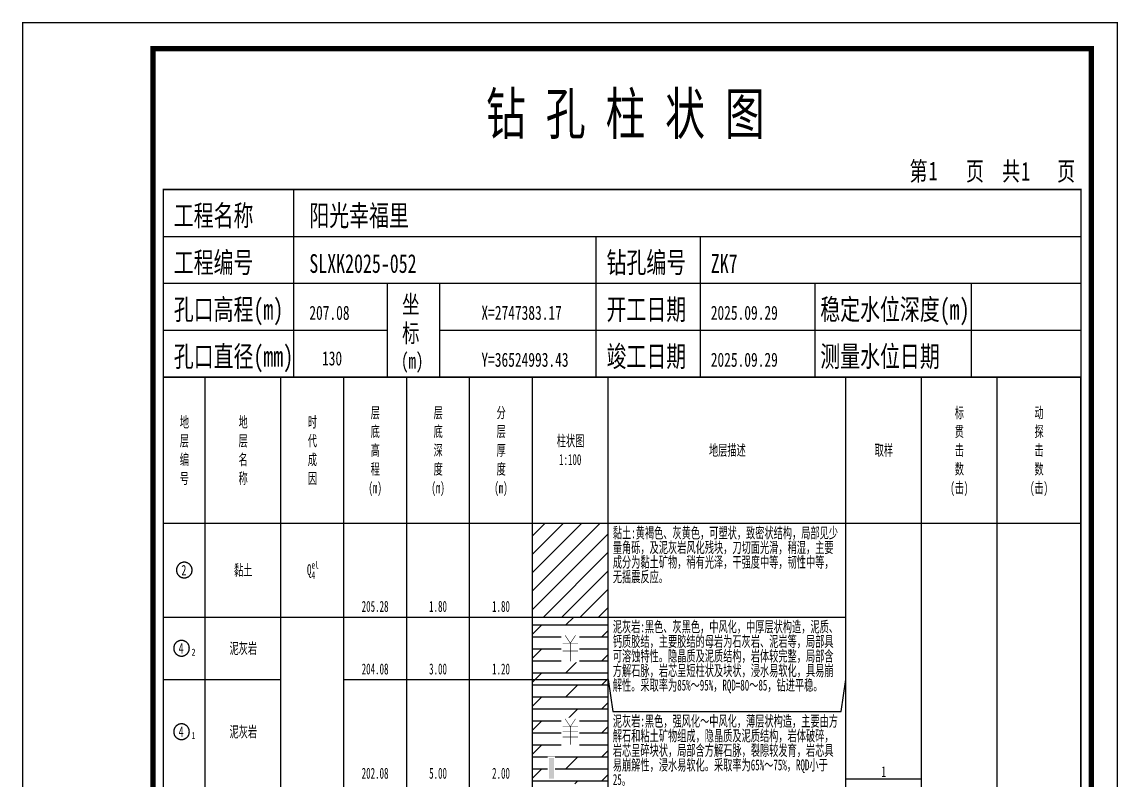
# Model space of a CAD drawing. Header units: millimetres. Extents: x 1264 to 9491, y 619 to 916.
# Drawn here: x 2600.5 to 2810.7, y 770.6 to 916 of the extents above; entities that cross this region are included whole.
import ezdxf
from ezdxf.enums import TextEntityAlignment as Align

# ---------------------------------------------------------------- set-up
doc = ezdxf.new("R2010")
doc.units = ezdxf.units.MM
doc.layers.add('GICAD_POU_TEXTS', color=7, linetype='Continuous')
doc.styles.add('LZ_FONT', font='simfang_0.ttf', dxfattribs={"width": 0.7, "height": 8})
doc.styles.add('成果图图块', font='simfang_0.ttf', dxfattribs={"height": 2.5})
doc.styles.add('成果图表体', font='simfang_0.ttf', dxfattribs={"width": 0.6, "height": 2.1})
pattern_1 = [(0, (0, 0), (0, 2.3), []), (45, (0, 0), (4e-16, 4.5999997), [3.252691, -6.505382])]

# ---------------------------------------------------------------- blocks, each defined once
blk = doc.blocks.new('ZZT_DCBH_Z.dwg11', base_point=(-0.02, 0))
at = {"color": 7}
blk.add_polyline3d([(-1.52, 0.02, 0), (-1.52, -0.06, 0), (-1.52, -0.13, 0), (-1.51, -0.2, 0), (-1.5, -0.28, 0), (-1.48, -0.35, 0), (-1.46, -0.42, 0), (-1.44, -0.49, 0), (-1.41, -0.56, 0), (-1.38, -0.63, 0), (-1.35, -0.69, 0), (-1.31, -0.76, 0), (-1.27, -0.82, 0), (-1.23, -0.88, 0), (-1.18, -0.94, 0), (-1.14, -0.99, 0), (-1.09, -1.04, 0), (-1.03, -1.1, 0), (-0.98, -1.14, 0), (-0.92, -1.19, 0), (-0.86, -1.23, 0), (-0.8, -1.27, 0), (-0.73, -1.31, 0), (-0.67, -1.34, 0), (-0.6, -1.37, 0), (-0.53, -1.4, 0), (-0.46, -1.42, 0), (-0.39, -1.44, 0), (-0.32, -1.46, 0), (-0.25, -1.47, 0), (-0.17, -1.48, 0), (-0.1, -1.48, 0), (-0.02, -1.48, 0), (0.05, -1.48, 0), (0.12, -1.48, 0), (0.2, -1.47, 0), (0.27, -1.46, 0), (0.34, -1.44, 0), (0.41, -1.42, 0), (0.48, -1.4, 0), (0.55, -1.37, 0), (0.62, -1.34, 0), (0.68, -1.31, 0), (0.75, -1.27, 0), (0.81, -1.23, 0), (0.87, -1.19, 0), (0.93, -1.14, 0), (0.98, -1.1, 0), (1.04, -1.04, 0), (1.09, -0.99, 0), (1.13, -0.94, 0), (1.18, -0.88, 0), (1.22, -0.82, 0), (1.26, -0.76, 0), (1.3, -0.69, 0), (1.33, -0.63, 0), (1.36, -0.56, 0), (1.39, -0.49, 0), (1.41, -0.42, 0), (1.43, -0.35, 0), (1.45, -0.28, 0), (1.46, -0.2, 0), (1.47, -0.13, 0), (1.47, -0.06, 0), (1.48, 0.02, 0), (1.47, 0.09, 0), (1.47, 0.16, 0), (1.46, 0.24, 0), (1.45, 0.31, 0), (1.43, 0.38, 0), (1.41, 0.45, 0), (1.39, 0.52, 0), (1.36, 0.59, 0), (1.33, 0.66, 0), (1.3, 0.72, 0), (1.26, 0.79, 0), (1.22, 0.85, 0), (1.18, 0.91, 0), (1.13, 0.97, 0), (1.09, 1.02, 0), (1.04, 1.08, 0), (0.98, 1.13, 0), (0.93, 1.18, 0), (0.87, 1.22, 0), (0.81, 1.26, 0), (0.75, 1.3, 0), (0.68, 1.34, 0), (0.62, 1.37, 0), (0.55, 1.4, 0), (0.48, 1.43, 0), (0.41, 1.45, 0), (0.34, 1.47, 0), (0.27, 1.49, 0), (0.2, 1.5, 0), (0.12, 1.51, 0), (0.05, 1.51, 0), (-0.02, 1.52, 0), (-0.1, 1.51, 0), (-0.17, 1.51, 0), (-0.25, 1.5, 0), (-0.32, 1.49, 0), (-0.39, 1.47, 0), (-0.46, 1.45, 0), (-0.53, 1.43, 0), (-0.6, 1.4, 0), (-0.67, 1.37, 0), (-0.73, 1.34, 0), (-0.8, 1.3, 0), (-0.86, 1.26, 0), (-0.92, 1.22, 0), (-0.98, 1.18, 0), (-1.03, 1.13, 0), (-1.09, 1.08, 0), (-1.14, 1.02, 0), (-1.18, 0.97, 0), (-1.23, 0.91, 0), (-1.27, 0.85, 0), (-1.31, 0.79, 0), (-1.35, 0.72, 0), (-1.38, 0.66, 0), (-1.41, 0.59, 0), (-1.44, 0.52, 0), (-1.46, 0.45, 0), (-1.48, 0.38, 0), (-1.5, 0.31, 0), (-1.51, 0.24, 0), (-1.52, 0.16, 0), (-1.52, 0.09, 0), (-1.52, 0.02, 0)], dxfattribs=at)
at = {"layer": 'GICAD_POU_TEXTS', "color": 7, "style": '成果图图块', "width": 0.7}
blk.add_text('2', height=2, dxfattribs=at).set_placement((-0.11, -0.99), align=Align.CENTER)
blk = doc.blocks.new('ZZT_DCBH_Y1.dwg9', base_point=(0.51, 0))
at = {"color": 7}
blk.add_polyline3d([(-1.52, 0.02, 0), (-1.52, -0.06, 0), (-1.52, -0.13, 0), (-1.51, -0.2, 0), (-1.5, -0.28, 0), (-1.48, -0.35, 0), (-1.46, -0.42, 0), (-1.44, -0.49, 0), (-1.41, -0.56, 0), (-1.38, -0.63, 0), (-1.35, -0.69, 0), (-1.31, -0.76, 0), (-1.27, -0.82, 0), (-1.23, -0.88, 0), (-1.18, -0.94, 0), (-1.14, -0.99, 0), (-1.09, -1.04, 0), (-1.03, -1.1, 0), (-0.98, -1.14, 0), (-0.92, -1.19, 0), (-0.86, -1.23, 0), (-0.8, -1.27, 0), (-0.73, -1.31, 0), (-0.67, -1.34, 0), (-0.6, -1.37, 0), (-0.53, -1.4, 0), (-0.46, -1.42, 0), (-0.39, -1.44, 0), (-0.32, -1.46, 0), (-0.25, -1.47, 0), (-0.17, -1.48, 0), (-0.1, -1.48, 0), (-0.02, -1.48, 0), (0.05, -1.48, 0), (0.12, -1.48, 0), (0.2, -1.47, 0), (0.27, -1.46, 0), (0.34, -1.44, 0), (0.41, -1.42, 0), (0.48, -1.4, 0), (0.55, -1.37, 0), (0.62, -1.34, 0), (0.68, -1.31, 0), (0.75, -1.27, 0), (0.81, -1.23, 0), (0.87, -1.19, 0), (0.93, -1.14, 0), (0.98, -1.1, 0), (1.04, -1.04, 0), (1.09, -0.99, 0), (1.13, -0.94, 0), (1.18, -0.88, 0), (1.22, -0.82, 0), (1.26, -0.76, 0), (1.3, -0.69, 0), (1.33, -0.63, 0), (1.36, -0.56, 0), (1.39, -0.49, 0), (1.41, -0.42, 0), (1.43, -0.35, 0), (1.45, -0.28, 0), (1.46, -0.2, 0), (1.47, -0.13, 0), (1.47, -0.06, 0), (1.48, 0.02, 0), (1.47, 0.09, 0), (1.47, 0.16, 0), (1.46, 0.24, 0), (1.45, 0.31, 0), (1.43, 0.38, 0), (1.41, 0.45, 0), (1.39, 0.52, 0), (1.36, 0.59, 0), (1.33, 0.66, 0), (1.3, 0.72, 0), (1.26, 0.79, 0), (1.22, 0.85, 0), (1.18, 0.91, 0), (1.13, 0.97, 0), (1.09, 1.02, 0), (1.04, 1.08, 0), (0.98, 1.13, 0), (0.93, 1.18, 0), (0.87, 1.22, 0), (0.81, 1.26, 0), (0.75, 1.3, 0), (0.68, 1.34, 0), (0.62, 1.37, 0), (0.55, 1.4, 0), (0.48, 1.43, 0), (0.41, 1.45, 0), (0.34, 1.47, 0), (0.27, 1.49, 0), (0.2, 1.5, 0), (0.12, 1.51, 0), (0.05, 1.51, 0), (-0.02, 1.52, 0), (-0.1, 1.51, 0), (-0.17, 1.51, 0), (-0.25, 1.5, 0), (-0.32, 1.49, 0), (-0.39, 1.47, 0), (-0.46, 1.45, 0), (-0.53, 1.43, 0), (-0.6, 1.4, 0), (-0.67, 1.37, 0), (-0.73, 1.34, 0), (-0.8, 1.3, 0), (-0.86, 1.26, 0), (-0.92, 1.22, 0), (-0.98, 1.18, 0), (-1.03, 1.13, 0), (-1.09, 1.08, 0), (-1.14, 1.02, 0), (-1.18, 0.97, 0), (-1.23, 0.91, 0), (-1.27, 0.85, 0), (-1.31, 0.79, 0), (-1.35, 0.72, 0), (-1.38, 0.66, 0), (-1.41, 0.59, 0), (-1.44, 0.52, 0), (-1.46, 0.45, 0), (-1.48, 0.38, 0), (-1.5, 0.31, 0), (-1.51, 0.24, 0), (-1.52, 0.16, 0), (-1.52, 0.09, 0), (-1.52, 0.02, 0)], dxfattribs=at)
at = {"layer": 'GICAD_POU_TEXTS', "color": 7, "style": '成果图图块', "width": 0.7}
blk.add_text('4', height=2, dxfattribs=at).set_placement((-0.11, -0.99), align=Align.CENTER)
blk.add_text('2', height=1.33, dxfattribs=at).set_placement((1.9, -1.39))
blk = doc.blocks.new('ZZT_DCBH_Y1.dwg10', base_point=(0.51, 0))
at = {"color": 7}
blk.add_polyline3d([(-1.52, 0.02, 0), (-1.52, -0.06, 0), (-1.52, -0.13, 0), (-1.51, -0.2, 0), (-1.5, -0.28, 0), (-1.48, -0.35, 0), (-1.46, -0.42, 0), (-1.44, -0.49, 0), (-1.41, -0.56, 0), (-1.38, -0.63, 0), (-1.35, -0.69, 0), (-1.31, -0.76, 0), (-1.27, -0.82, 0), (-1.23, -0.88, 0), (-1.18, -0.94, 0), (-1.14, -0.99, 0), (-1.09, -1.04, 0), (-1.03, -1.1, 0), (-0.98, -1.14, 0), (-0.92, -1.19, 0), (-0.86, -1.23, 0), (-0.8, -1.27, 0), (-0.73, -1.31, 0), (-0.67, -1.34, 0), (-0.6, -1.37, 0), (-0.53, -1.4, 0), (-0.46, -1.42, 0), (-0.39, -1.44, 0), (-0.32, -1.46, 0), (-0.25, -1.47, 0), (-0.17, -1.48, 0), (-0.1, -1.48, 0), (-0.02, -1.48, 0), (0.05, -1.48, 0), (0.12, -1.48, 0), (0.2, -1.47, 0), (0.27, -1.46, 0), (0.34, -1.44, 0), (0.41, -1.42, 0), (0.48, -1.4, 0), (0.55, -1.37, 0), (0.62, -1.34, 0), (0.68, -1.31, 0), (0.75, -1.27, 0), (0.81, -1.23, 0), (0.87, -1.19, 0), (0.93, -1.14, 0), (0.98, -1.1, 0), (1.04, -1.04, 0), (1.09, -0.99, 0), (1.13, -0.94, 0), (1.18, -0.88, 0), (1.22, -0.82, 0), (1.26, -0.76, 0), (1.3, -0.69, 0), (1.33, -0.63, 0), (1.36, -0.56, 0), (1.39, -0.49, 0), (1.41, -0.42, 0), (1.43, -0.35, 0), (1.45, -0.28, 0), (1.46, -0.2, 0), (1.47, -0.13, 0), (1.47, -0.06, 0), (1.48, 0.02, 0), (1.47, 0.09, 0), (1.47, 0.16, 0), (1.46, 0.24, 0), (1.45, 0.31, 0), (1.43, 0.38, 0), (1.41, 0.45, 0), (1.39, 0.52, 0), (1.36, 0.59, 0), (1.33, 0.66, 0), (1.3, 0.72, 0), (1.26, 0.79, 0), (1.22, 0.85, 0), (1.18, 0.91, 0), (1.13, 0.97, 0), (1.09, 1.02, 0), (1.04, 1.08, 0), (0.98, 1.13, 0), (0.93, 1.18, 0), (0.87, 1.22, 0), (0.81, 1.26, 0), (0.75, 1.3, 0), (0.68, 1.34, 0), (0.62, 1.37, 0), (0.55, 1.4, 0), (0.48, 1.43, 0), (0.41, 1.45, 0), (0.34, 1.47, 0), (0.27, 1.49, 0), (0.2, 1.5, 0), (0.12, 1.51, 0), (0.05, 1.51, 0), (-0.02, 1.52, 0), (-0.1, 1.51, 0), (-0.17, 1.51, 0), (-0.25, 1.5, 0), (-0.32, 1.49, 0), (-0.39, 1.47, 0), (-0.46, 1.45, 0), (-0.53, 1.43, 0), (-0.6, 1.4, 0), (-0.67, 1.37, 0), (-0.73, 1.34, 0), (-0.8, 1.3, 0), (-0.86, 1.26, 0), (-0.92, 1.22, 0), (-0.98, 1.18, 0), (-1.03, 1.13, 0), (-1.09, 1.08, 0), (-1.14, 1.02, 0), (-1.18, 0.97, 0), (-1.23, 0.91, 0), (-1.27, 0.85, 0), (-1.31, 0.79, 0), (-1.35, 0.72, 0), (-1.38, 0.66, 0), (-1.41, 0.59, 0), (-1.44, 0.52, 0), (-1.46, 0.45, 0), (-1.48, 0.38, 0), (-1.5, 0.31, 0), (-1.51, 0.24, 0), (-1.52, 0.16, 0), (-1.52, 0.09, 0), (-1.52, 0.02, 0)], dxfattribs=at)
at = {"layer": 'GICAD_POU_TEXTS', "color": 7, "style": '成果图图块', "width": 0.7}
blk.add_text('4', height=2, dxfattribs=at).set_placement((-0.11, -0.99), align=Align.CENTER)
blk.add_text('1', height=1.33, dxfattribs=at).set_placement((1.9, -1.39))
blk = doc.blocks.new('gkqy3.dwg', base_point=(0, -2))
blk.add_wipeout([(-0.7, -2.2), (0.7, -2.2), (0.7, 2.2), (-0.7, 2.2)])
at = {"color": 7}
blk.add_solid([(-0.5, -2), (0.5, -2), (-0.5, 2), (0.5, 2)], dxfattribs=at)
blk = doc.blocks.new('FH_QIANG.dwg', base_point=(0, -0.19))
blk.add_wipeout([(-1.7, -2.89), (1.7, -2.89), (1.7, 2.51), (-1.7, 2.51)])
at = {"color": 7, "const_width": 0.1}
for points in [[(-1, 2.31), (0, 0.81), (1, 2.31)], [(-1.5, 0.81), (1.5, 0.81)], [(0, 0.81), (0, -2.69)], [(-1.5, -0.19), (1.5, -0.19)], [(-1.5, -1.19), (1.5, -1.19)]]:
    blk.add_lwpolyline(points, dxfattribs=at)
blk = doc.blocks.new('FH_ZHONG.dwg', base_point=(0, 0.03))
blk.add_wipeout([(-1.7, -2.67), (1.7, -2.67), (1.7, 2.73), (-1.7, 2.73)])
at = {"color": 7, "const_width": 0.1}
for points in [[(-1, 2.53), (0, 1.03), (1, 2.53)], [(-1.5, 1.03), (1.5, 1.03)], [(0, 1.03), (0, -2.47)], [(-1.5, -0.47), (1.5, -0.47)]]:
    blk.add_lwpolyline(points, dxfattribs=at)
blk = doc.blocks.new('柱状图图框模板-(昇龙标准).dwg6', base_point=(27, 229))
for p, q in [((52, 229), (52, 265)), ((27, 256), (203, 256)), ((110, 229), (110, 256)), ((130, 229), (130, 256)), ((27, 247), (203, 247)), ((70, 229), (70, 247)), ((80, 229), (80, 247)), ((152, 229), (152, 247)), ((182, 229), (182, 247)), ((27, 238), (70, 238)), ((80, 238), (203, 238))]:
    blk.add_line(p, q)
for points, const_width in [([(0, 0), (210, 0), (210, 297), (0, 297)], 0.25), ([(25, 5), (205, 5), (205, 292), (25, 292)], 1), ([(27, 265), (203, 265), (203, 17), (27, 17)], 0.3)]:
    blk.add_lwpolyline(points, close=True, dxfattribs=dict(const_width=const_width))
at = {"const_width": 0.3}
blk.add_lwpolyline([(27, 229), (203, 229)], dxfattribs=at)
at = {"style": 'LZ_FONT', "width": 0.7}
for s, height, p in [('钻 孔 柱 状 图', 8, (88.9, 275.54)), ('第', 3.6, (170.12, 266.7)), ('1', 3.6, (173.78, 266.75)), ('页', 3.6, (180.96, 266.7)), ('共', 3.6, (187.88, 266.7)), ('1', 3.6, (191.54, 266.7)), ('页', 3.6, (198.44, 266.7)), ('工程名称', 4, (29, 258)), ('阳光幸福里', 4, (55, 258)), ('工程编号', 4, (29, 249)), ('SLXK2025-052', 3.6, (55, 249)), ('钻孔编号', 4, (112, 249)), ('ZK7', 3.6, (132, 249)), ('孔口高程(m)', 4, (29, 240)), ('坐', 3.5, (72.79, 241.24)), ('开工日期', 4, (112, 240)), ('稳定水位深度(m)', 4, (153, 240)), ('207.08', 2.7, (55, 240)), ('X=2747383.17', 2.7, (88, 240)), ('2025.09.29', 2.7, (132, 240)), ('标', 3.5, (72.79, 235.7)), ('孔口直径(mm)', 4, (29, 231)), ('竣工日期', 4, (112, 231)), ('测量水位日期', 4, (153, 231)), ('130', 2.7, (57.43, 231.26)), ('(m) ', 3, (72.59, 230.65)), ('Y=36524993.43', 2.7, (88, 231)), ('2025.09.29', 2.7, (132, 231))]:
    blk.add_text(s, height=height, dxfattribs=at).set_placement(p)

msp = doc.modelspace()

# ---------------------------------------------------------------- hatches: boundary and pattern name
at = {"linetype": 'Continuous'}
h = msp.add_hatch(dxfattribs=at)
h.set_pattern_fill('GKNXT', scale=0.5, style=0, pattern_type=2)
h.set_pattern_definition([(45, (0, 0), (-1.767767, 1.767767), [])])
h.paths.add_polyline_path([(2698.4, 801.89), (2712.89, 801.89), (2712.89, 819.89), (2698.4, 819.89)])
h = msp.add_hatch(dxfattribs=at)
h.set_pattern_fill('GKNHY1', scale=0.5, style=0, pattern_type=2)
h.set_pattern_definition(pattern_1)
h.paths.add_polyline_path([(2698.4, 789.89), (2712.89, 789.89), (2712.89, 801.89), (2698.4, 801.89)])
h = msp.add_hatch(dxfattribs=at)
h.set_pattern_fill('GKNHY1', scale=0.5, style=0, pattern_type=2)
h.set_pattern_definition(pattern_1)
h.paths.add_polyline_path([(2698.4, 769.89), (2712.89, 769.89), (2712.89, 789.89), (2698.4, 789.89)])

# ---------------------------------------------------------------- linework, layer by layer
at = {"color": 0}
for p, q in [((2627.59, 819.89), (2635.63, 819.89)), ((2627.59, 801.89), (2627.59, 819.89)), ((2635.63, 801.89), (2635.63, 819.89)), ((2627.59, 801.89), (2635.63, 801.89)), ((2627.59, 801.89), (2635.63, 801.89)), ((2627.59, 789.89), (2627.59, 801.89)), ((2635.63, 789.89), (2635.63, 801.89)), ((2627.59, 789.89), (2635.63, 789.89)), ((2627.59, 789.89), (2635.63, 789.89)), ((2627.59, 769.89), (2627.59, 789.89)), ((2635.63, 769.89), (2635.63, 789.89))]:
    msp.add_line(p, q, dxfattribs=at)
for points in [[(2627.59, 847.89), (2635.63, 847.89)], [(2627.59, 819.89), (2627.59, 847.89)], [(2635.63, 819.89), (2635.63, 847.89)], [(2635.63, 847.89), (2650.12, 847.89)], [(2635.63, 819.89), (2635.63, 847.89)], [(2650.12, 819.89), (2650.12, 847.89)], [(2650.12, 847.89), (2662.19, 847.89)], [(2650.12, 819.89), (2650.12, 847.89)], [(2662.19, 819.89), (2662.19, 847.89)], [(2662.19, 847.89), (2674.26, 847.89)], [(2662.19, 819.89), (2662.19, 847.89)], [(2674.26, 819.89), (2674.26, 847.89)], [(2674.26, 847.89), (2686.33, 847.89)], [(2674.26, 819.89), (2674.26, 847.89)], [(2686.33, 819.89), (2686.33, 847.89)], [(2686.33, 847.89), (2698.4, 847.89)], [(2686.33, 819.89), (2686.33, 847.89)], [(2698.4, 819.89), (2698.4, 847.89)], [(2698.4, 847.89), (2712.89, 847.89)], [(2698.4, 819.89), (2698.4, 847.89)], [(2712.89, 819.89), (2712.89, 847.89)], [(2712.89, 847.89), (2758.52, 847.89)], [(2712.89, 819.89), (2712.89, 847.89)], [(2758.52, 819.89), (2758.52, 847.89)], [(2758.52, 847.89), (2773.01, 847.89)], [(2758.52, 819.89), (2758.52, 847.89)], [(2773.01, 819.89), (2773.01, 847.89)], [(2773.01, 847.89), (2787.49, 847.89)], [(2773.01, 819.89), (2773.01, 847.89)], [(2787.49, 819.89), (2787.49, 847.89)], [(2787.49, 847.89), (2803.59, 847.89)], [(2787.49, 819.89), (2787.49, 847.89)], [(2803.59, 819.89), (2803.59, 847.89)], [(2627.59, 819.89), (2635.63, 819.89)], [(2627.59, 635.89), (2627.59, 819.89)], [(2627.59, 819.89), (2635.63, 819.89)], [(2635.63, 635.89), (2635.63, 819.89)], [(2635.63, 819.89), (2650.12, 819.89)], [(2635.63, 635.89), (2635.63, 819.89)], [(2635.63, 819.89), (2650.12, 819.89)], [(2635.63, 819.89), (2650.12, 819.89)], [(2635.63, 801.89), (2635.63, 819.89)], [(2650.12, 635.89), (2650.12, 819.89)], [(2650.12, 801.89), (2650.12, 819.89)], [(2650.12, 819.89), (2662.19, 819.89)], [(2650.12, 635.89), (2650.12, 819.89)], [(2650.12, 819.89), (2662.19, 819.89)], [(2650.12, 819.89), (2662.19, 819.89)], [(2650.12, 801.89), (2650.12, 819.89)], [(2662.19, 635.89), (2662.19, 819.89)], [(2662.19, 801.89), (2662.19, 819.89)], [(2662.19, 819.89), (2674.26, 819.89)], [(2662.19, 635.89), (2662.19, 819.89)], [(2662.19, 819.89), (2674.26, 819.89)], [(2662.19, 819.89), (2674.26, 819.89)], [(2662.19, 801.89), (2662.19, 819.89)], [(2674.26, 635.89), (2674.26, 819.89)], [(2674.26, 801.89), (2674.26, 819.89)], [(2674.26, 819.89), (2686.33, 819.89)], [(2674.26, 635.89), (2674.26, 819.89)], [(2674.26, 819.89), (2686.33, 819.89)], [(2674.26, 819.89), (2686.33, 819.89)], [(2674.26, 801.89), (2674.26, 819.89)], [(2686.33, 635.89), (2686.33, 819.89)], [(2686.33, 801.89), (2686.33, 819.89)], [(2686.33, 819.89), (2698.4, 819.89)], [(2686.33, 635.89), (2686.33, 819.89)], [(2686.33, 819.89), (2698.4, 819.89)], [(2686.33, 819.89), (2698.4, 819.89)], [(2686.33, 801.89), (2686.33, 819.89)], [(2698.4, 635.89), (2698.4, 819.89)], [(2698.4, 801.89), (2698.4, 819.89)], [(2698.4, 819.89), (2712.89, 819.89)], [(2698.4, 635.89), (2698.4, 819.89)], [(2698.4, 819.89), (2712.89, 819.89)], [(2712.89, 635.89), (2712.89, 819.89)], [(2712.89, 819.89), (2758.52, 819.89)], [(2712.89, 635.89), (2712.89, 819.89)], [(2712.89, 819.89), (2758.52, 819.89)], [(2712.89, 819.89), (2758.52, 819.89)], [(2712.89, 801.89), (2712.89, 819.89)], [(2758.52, 635.89), (2758.52, 819.89)], [(2758.52, 801.89), (2758.52, 819.89)], [(2758.52, 819.89), (2773.01, 819.89)], [(2758.52, 635.89), (2758.52, 819.89)], [(2758.52, 819.89), (2773.01, 819.89)], [(2773.01, 635.89), (2773.01, 819.89)], [(2773.01, 819.89), (2787.49, 819.89)], [(2773.01, 635.89), (2773.01, 819.89)], [(2773.01, 819.89), (2787.49, 819.89)], [(2787.49, 635.89), (2787.49, 819.89)], [(2787.49, 819.89), (2803.59, 819.89)], [(2787.49, 635.89), (2787.49, 819.89)], [(2787.49, 819.89), (2803.59, 819.89)], [(2803.59, 635.89), (2803.59, 819.89)], [(2635.63, 801.89), (2650.12, 801.89)], [(2635.63, 801.89), (2650.12, 801.89)], [(2635.63, 789.89), (2635.63, 801.89)], [(2650.12, 789.89), (2650.12, 801.89)], [(2650.12, 801.89), (2662.19, 801.89)], [(2650.12, 801.89), (2662.19, 801.89)], [(2650.12, 684.39), (2650.12, 801.89)], [(2662.19, 684.39), (2662.19, 801.89)], [(2662.19, 801.89), (2674.26, 801.89)], [(2662.19, 801.89), (2674.26, 801.89)], [(2662.19, 789.89), (2662.19, 801.89)], [(2674.26, 789.89), (2674.26, 801.89)], [(2674.26, 801.89), (2686.33, 801.89)], [(2674.26, 801.89), (2686.33, 801.89)], [(2674.26, 789.89), (2674.26, 801.89)], [(2686.33, 789.89), (2686.33, 801.89)], [(2686.33, 801.89), (2698.4, 801.89)], [(2686.33, 801.89), (2698.4, 801.89)], [(2686.33, 789.89), (2686.33, 801.89)], [(2698.4, 789.89), (2698.4, 801.89)], [(2712.89, 801.89), (2758.52, 801.89)], [(2712.89, 789.89), (2712.89, 801.89)], [(2758.52, 789.89), (2758.52, 801.89)], [(2635.63, 789.89), (2650.12, 789.89)], [(2635.63, 789.89), (2650.12, 789.89)], [(2635.63, 769.89), (2635.63, 789.89)], [(2650.12, 769.89), (2650.12, 789.89)], [(2662.19, 789.89), (2674.26, 789.89)], [(2662.19, 789.89), (2674.26, 789.89)], [(2662.19, 769.89), (2662.19, 789.89)], [(2674.26, 769.89), (2674.26, 789.89)], [(2674.26, 789.89), (2686.33, 789.89)], [(2674.26, 789.89), (2686.33, 789.89)], [(2674.26, 769.89), (2674.26, 789.89)], [(2686.33, 769.89), (2686.33, 789.89)], [(2686.33, 789.89), (2698.4, 789.89)], [(2686.33, 789.89), (2698.4, 789.89)], [(2686.33, 769.89), (2686.33, 789.89)], [(2698.4, 769.89), (2698.4, 789.89)], [(2712.89, 789.89), (2713.8, 783.79)], [(2712.89, 769.89), (2712.89, 789.89)], [(2757.61, 783.79), (2758.52, 789.89)], [(2758.52, 769.89), (2758.52, 789.89)], [(2713.8, 783.79), (2757.61, 783.79)], [(2758.52, 770.89), (2773.01, 770.89)]]:
    msp.add_lwpolyline(points, dxfattribs=at)
at = {"color": 7, "flags": 128}
for points in [[(2698.4, 801.89), (2712.89, 801.89)], [(2698.4, 789.89), (2712.89, 789.89)]]:
    msp.add_lwpolyline(points, dxfattribs=at)

# ---------------------------------------------------------------- block references
for name, p in [('ZZT_DCBH_Z.dwg11', (2631.61, 810.89)), ('ZZT_DCBH_Y1.dwg9', (2631.61, 795.89)), ('ZZT_DCBH_Y1.dwg10', (2631.61, 779.89))]:
    msp.add_blockref(name, p)

# ---------------------------------------------------------------- texts
at = {"color": 0, "style": '成果图表体', "width": 0.6}
for s, height, p in [('层', 2.1, (2667.36, 840.04)), ('层', 2.1, (2679.43, 840.04)), ('分', 2.1, (2691.5, 840.04)), ('标', 2.1, (2779.38, 840.04)), ('动', 2.1, (2794.67, 840.04)), ('地', 2.1, (2630.74, 838.24)), ('地', 2.1, (2642.01, 838.24)), ('时', 2.1, (2655.29, 838.24)), ('层', 2.1, (2630.74, 834.64)), ('层', 2.1, (2642.01, 834.64)), ('代', 2.1, (2655.29, 834.64)), ('底', 2.1, (2667.36, 836.44)), ('底', 2.1, (2679.43, 836.44)), ('层', 2.1, (2691.5, 836.44)), ('柱状图', 2.1, (2703.05, 834.64)), ('贯', 2.1, (2779.38, 836.44)), ('探', 2.1, (2794.67, 836.44)), ('高', 2.1, (2667.36, 832.84)), ('深', 2.1, (2679.43, 832.84)), ('厚', 2.1, (2691.5, 832.84)), ('地层描述', 2.1, (2732.24, 832.84)), ('取样', 2.1, (2764.03, 832.84)), ('击', 2.1, (2779.38, 832.84)), ('击', 2.1, (2794.67, 832.84)), ('编', 2.1, (2630.74, 831.04)), ('名', 2.1, (2642.01, 831.04)), ('成', 2.1, (2655.29, 831.04)), ('1:100', 2.1, (2703.48, 831.04)), ('程', 2.1, (2667.36, 829.24)), ('度', 2.1, (2679.43, 829.24)), ('度', 2.1, (2691.5, 829.24)), ('数', 2.1, (2779.38, 829.24)), ('数', 2.1, (2794.67, 829.24)), ('号', 2.1, (2630.74, 827.44)), ('称', 2.1, (2642.01, 827.44)), ('因', 2.1, (2655.29, 827.44)), ('(m)', 2.1, (2666.93, 825.64)), ('(m)', 2.1, (2679, 825.64)), ('(m)', 2.1, (2691.07, 825.64)), ('(击)', 2.1, (2778.52, 825.64)), ('(击)', 2.1, (2793.81, 825.64)), ('黏土', 2.1, (2641.14, 809.84)), ('Q', 2.1, (2655.14, 809.91)), ('el', 1.4, (2656.01, 811.17)), ('4', 1.4, (2656.01, 809.21)), ('205.28', 2.1, (2665.63, 802.89)), ('1.80', 2.1, (2678.56, 802.89)), ('1.80', 2.1, (2690.64, 802.89)), ('泥灰岩', 2.1, (2640.28, 794.84)), ('204.08', 2.1, (2665.63, 790.89)), ('3.00', 2.1, (2678.56, 790.89)), ('1.20', 2.1, (2690.64, 790.89)), ('泥灰岩', 2.1, (2640.28, 778.84)), ('202.08', 2.1, (2665.63, 770.89)), ('5.00', 2.1, (2678.56, 770.89)), ('2.00', 2.1, (2690.64, 770.89)), ('1', 2.1, (2765.33, 771.19))]:
    msp.add_text(s, height=height, dxfattribs=at).set_placement(p)
at = {"color": 0, "char_height": 2.1, "width": 43.8045, "attachment_point": 1, "line_spacing_factor": 0.8, "style": '成果图表体'}
for s, insert in [('\\A1;黏土:黄褐色、灰黄色，可塑状，致密状结构，局部见少量角砾，及泥灰岩风化残块，刀切面光滑，稍湿，主要成分为黏土矿物，稍有光泽，干强度中等，韧性中等，无摇震反应。', (2713.8, 819.09)), ('\\A1;泥灰岩:黑色、灰黑色，中风化，中厚层状构造，泥质、钙质胶结，主要胶结的母岩为石灰岩、泥岩等，局部具可溶蚀特性。隐晶质及泥质结构，岩体较完整，局部含方解石脉，岩芯呈短柱状及块状，浸水易软化，具易崩解性。采取率为85%～95%，RQD=80～85，钻进平稳。', (2713.8, 801.09)), ('\\A1;泥灰岩:黑色，强风化～中风化，薄层状构造，主要由方解石和粘土矿物组成，隐晶质及泥质结构，岩体破碎，岩芯呈碎块状，局部含方解石脉，裂隙较发育，岩芯具易崩解性，浸水易软化。采取率为65%～75%，RQD小于25。', (2713.8, 782.99))]:
    msp.add_mtext(s, dxfattribs=dict(at, insert=insert))

# ---------------------------------------------------------------- next in the draw order: block references
for name, p in [('FH_ZHONG.dwg', (2705.65, 795.89)), ('FH_QIANG.dwg', (2705.65, 779.89)), ('gkqy3.dwg', (2702.03, 770.89))]:
    msp.add_blockref(name, p)

# ---------------------------------------------------------------- next in the draw order: block references
msp.add_blockref('柱状图图框模板-(昇龙标准).dwg6', (2627.59, 847.89))

doc.saveas('drawing.dxf')
